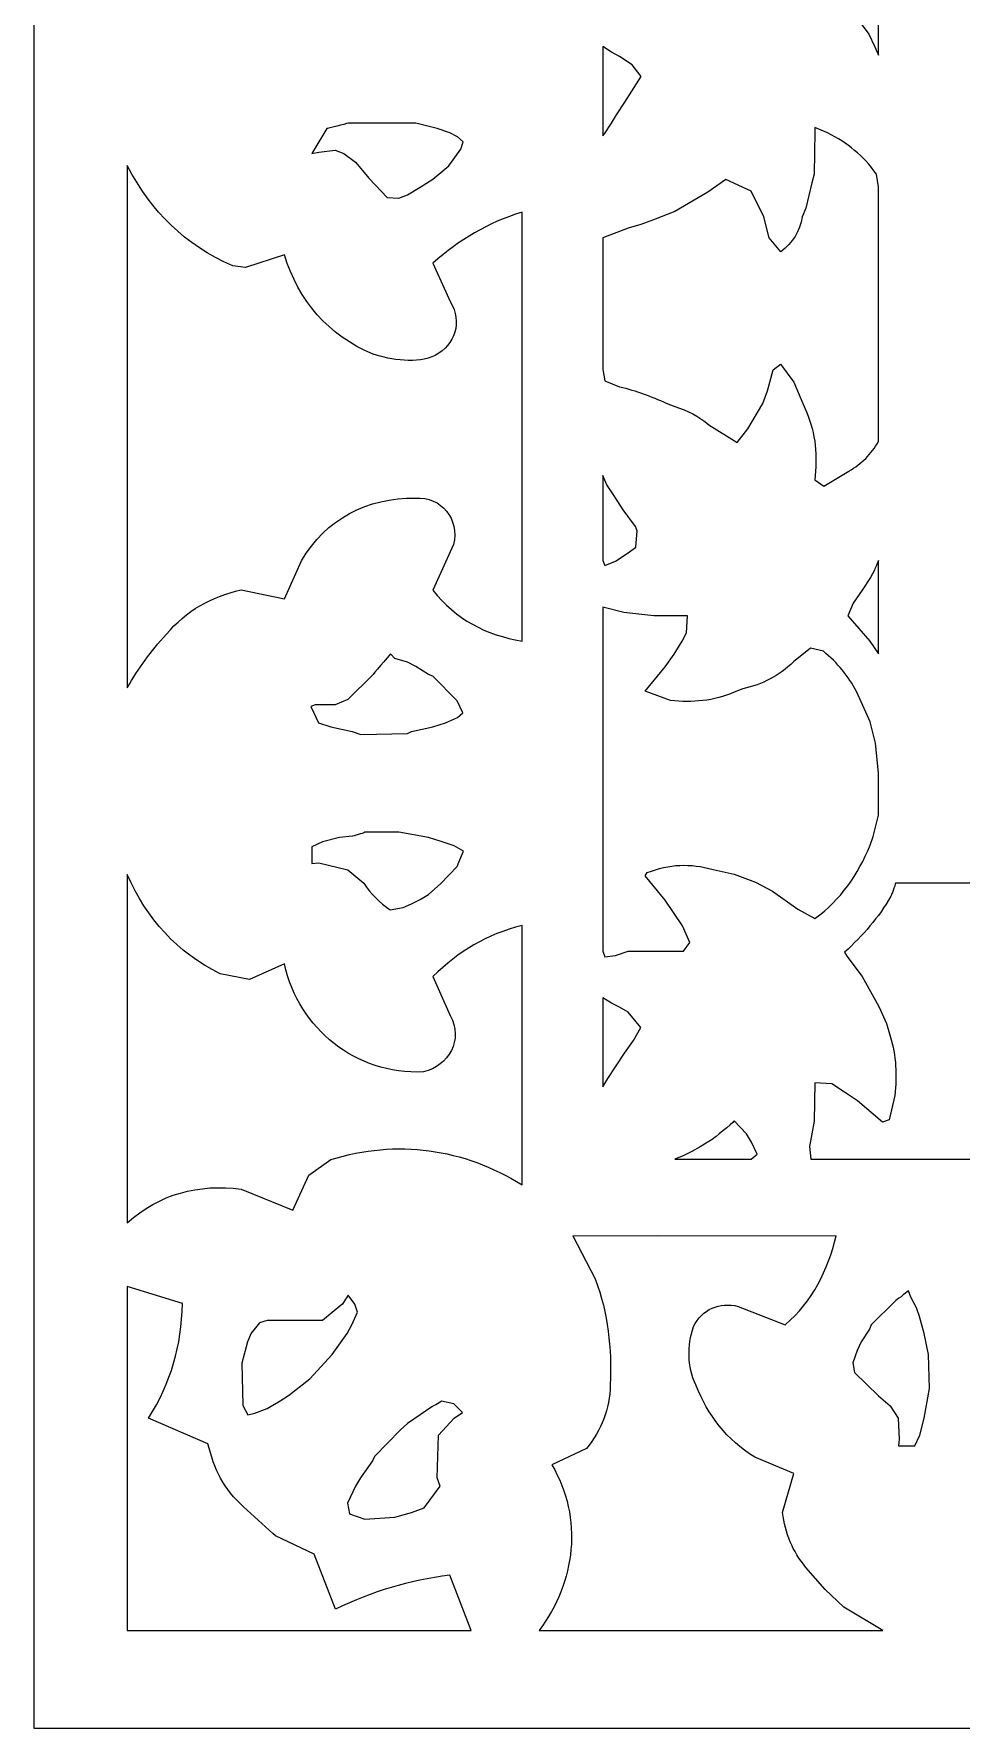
# Model space of a CAD drawing. Header units: centimetres. Extents: x -13.8 to 13.8, y -13.7 to 13.7.
# Drawn here: x -13.763 to -11.254, y 0.85 to 5.434 of the extents above; entities that cross this region are included whole.
import ezdxf

# ---------------------------------------------------------------- set-up
doc = ezdxf.new("R2010")
doc.units = ezdxf.units.CM
doc.header["$MEASUREMENT"] = 0
doc.layers.add('Layer 1', color=7, linetype='Continuous')

msp = doc.modelspace()

# ---------------------------------------------------------------- linework, layer by layer
at = {"layer": 'Layer 1', "lineweight": 0}
msp.add_lwpolyline([(-13.76315, 0.85022), (-0.94195, 0.85022), (-0.94195, 13.67104), (-13.76315, 13.67104), (-13.76315, 0.85022)], close=True, dxfattribs=at)
at = {"layer": 'Layer 1', "color": 7, "lineweight": 0}
for points, knots in [([(-11.47696, 5.62927), (-11.47696, 5.62927), (-11.47696, 5.37649), (-11.47696, 5.37649), (-11.47696, 5.37649), (-11.47696, 5.37649), (-11.48762, 5.40107), (-11.48762, 5.40107), (-11.48762, 5.40107), (-11.48762, 5.40107), (-11.50381, 5.43383), (-11.50381, 5.43383), (-11.50381, 5.43383), (-11.50381, 5.43383), (-11.53734, 5.47955), (-11.53734, 5.47955), (-11.53734, 5.47955), (-11.53734, 5.47955), (-11.56039, 5.51403), (-11.56039, 5.51403), (-11.56039, 5.51403), (-11.56039, 5.51403), (-11.54496, 5.54851), (-11.54496, 5.54851), (-11.54496, 5.54851), (-11.54496, 5.54851), (-11.48286, 5.61365), (-11.48286, 5.61365), (-11.48286, 5.61365), (-11.48286, 5.61366), (-11.48022, 5.62298), (-11.47696, 5.62927)], [0, 0, 0, 0, 0.1111111, 0.1111111, 0.1111111, 0.1111111, 0.2222222, 0.2222222, 0.2222222, 0.2222222, 0.3333333, 0.3333333, 0.3333333, 0.3333333, 0.4444444, 0.4444444, 0.4444444, 0.4444444, 0.5555556, 0.5555556, 0.5555556, 0.5555556, 0.6666667, 0.6666667, 0.6666667, 0.6666667, 0.7777778, 0.7777778, 0.7777778, 0.7777778, 1, 1, 1, 1]), ([(-12.22354, 5.39972), (-12.22354, 5.39972), (-12.19973, 5.38485), (-12.19973, 5.38485), (-12.19973, 5.38485), (-12.19973, 5.38485), (-12.178, 5.37345), (-12.178, 5.37345), (-12.178, 5.37345), (-12.178, 5.37345), (-12.14353, 5.35038), (-12.14353, 5.35038), (-12.14353, 5.35038), (-12.14353, 5.35038), (-12.11953, 5.31857), (-12.11953, 5.31857), (-12.11953, 5.31857), (-12.11953, 5.31857), (-12.16353, 5.24981), (-12.16353, 5.24981), (-12.16353, 5.24981), (-12.16353, 5.24981), (-12.18639, 5.21533), (-12.18639, 5.21533), (-12.18639, 5.21533), (-12.18639, 5.21533), (-12.19973, 5.19245), (-12.19973, 5.19245), (-12.19973, 5.19245), (-12.19973, 5.19245), (-12.21915, 5.1635), (-12.21915, 5.1635), (-12.21915, 5.1635), (-12.21915, 5.1635), (-12.22354, 5.15837), (-12.22354, 5.15837), (-12.22354, 5.15837), (-12.22354, 5.15837), (-12.22354, 5.39972), (-12.22354, 5.39972)], [0, 0, 0, 0, 0.0909091, 0.0909091, 0.0909091, 0.0909091, 0.1818182, 0.1818182, 0.1818182, 0.1818182, 0.2727273, 0.2727273, 0.2727273, 0.2727273, 0.3636364, 0.3636364, 0.3636364, 0.3636364, 0.4545455, 0.4545455, 0.4545455, 0.4545455, 0.5454545, 0.5454545, 0.5454545, 0.5454545, 0.6363636, 0.6363636, 0.6363636, 0.6363636, 0.7272727, 0.7272727, 0.7272727, 0.7272727, 0.8181818, 0.8181818, 0.8181818, 0.8181818, 1, 1, 1, 1]), ([(-12.91278, 5.19284), (-12.91278, 5.19284), (-12.72913, 5.19284), (-12.72913, 5.19284), (-12.72913, 5.19284), (-12.72913, 5.19284), (-12.67198, 5.17797), (-12.67198, 5.17797), (-12.67198, 5.17797), (-12.67198, 5.17797), (-12.6375, 5.16673), (-12.6375, 5.16673), (-12.6375, 5.16673), (-12.6375, 5.16673), (-12.61654, 5.15607), (-12.61654, 5.15607), (-12.61654, 5.15607), (-12.61654, 5.15607), (-12.60093, 5.14255), (-12.60093, 5.14255), (-12.60093, 5.14255), (-12.60093, 5.14255), (-12.6076, 5.12255), (-12.6076, 5.12255), (-12.6076, 5.12255), (-12.6076, 5.12255), (-12.64017, 5.07739), (-12.64017, 5.07739), (-12.64017, 5.07739), (-12.64017, 5.07739), (-12.6834, 5.04119), (-12.6834, 5.04119), (-12.6834, 5.04119), (-12.6834, 5.04119), (-12.71769, 5.0191), (-12.71769, 5.0191), (-12.71769, 5.0191), (-12.71769, 5.0191), (-12.75217, 4.9991), (-12.75217, 4.9991), (-12.75217, 4.9991), (-12.75217, 4.9991), (-12.7754, 4.98957), (-12.7754, 4.98957), (-12.7754, 4.98957), (-12.7754, 4.98957), (-12.80665, 4.99166), (-12.80665, 4.99166), (-12.80665, 4.99166), (-12.80665, 4.99166), (-12.8556, 5.04291), (-12.8556, 5.04291), (-12.8556, 5.04291), (-12.8556, 5.04291), (-12.89312, 5.0871), (-12.89312, 5.0871), (-12.89312, 5.0871), (-12.89312, 5.0871), (-12.92455, 5.11015), (-12.92455, 5.11015), (-12.92455, 5.11015), (-12.92455, 5.11015), (-12.9476, 5.11986), (-12.9476, 5.11986), (-12.9476, 5.11986), (-12.9476, 5.11986), (-12.99237, 5.11396), (-12.99237, 5.11396), (-12.99237, 5.11396), (-12.99237, 5.11396), (-13.01065, 5.11015), (-13.01065, 5.11015), (-13.01065, 5.11015), (-13.01065, 5.11015), (-12.97064, 5.17796), (-12.97064, 5.17796), (-12.97064, 5.17796), (-12.97067, 5.17797), (-12.91773, 5.1898), (-12.91278, 5.19284)], [0, 0, 0, 0, 0.047619, 0.047619, 0.047619, 0.047619, 0.0952381, 0.0952381, 0.0952381, 0.0952381, 0.1428571, 0.1428571, 0.1428571, 0.1428571, 0.1904762, 0.1904762, 0.1904762, 0.1904762, 0.2380952, 0.2380952, 0.2380952, 0.2380952, 0.2857143, 0.2857143, 0.2857143, 0.2857143, 0.3333333, 0.3333333, 0.3333333, 0.3333333, 0.3809524, 0.3809524, 0.3809524, 0.3809524, 0.4285714, 0.4285714, 0.4285714, 0.4285714, 0.4761905, 0.4761905, 0.4761905, 0.4761905, 0.5238095, 0.5238095, 0.5238095, 0.5238095, 0.5714286, 0.5714286, 0.5714286, 0.5714286, 0.6190476, 0.6190476, 0.6190476, 0.6190476, 0.6666667, 0.6666667, 0.6666667, 0.6666667, 0.7142857, 0.7142857, 0.7142857, 0.7142857, 0.7619048, 0.7619048, 0.7619048, 0.7619048, 0.8095238, 0.8095238, 0.8095238, 0.8095238, 0.8571429, 0.8571429, 0.8571429, 0.8571429, 0.9047619, 0.9047619, 0.9047619, 0.9047619, 1, 1, 1, 1]), ([(-11.64937, 5.18123), (-11.64937, 5.18123), (-11.61489, 5.16676), (-11.61489, 5.16676), (-11.61489, 5.16676), (-11.56078, 5.13895), (-11.51813, 5.10485), (-11.48286, 5.05474), (-11.48286, 5.05474), (-11.48286, 5.05474), (-11.47696, 5.02064), (-11.47696, 5.02064), (-11.47696, 5.02064), (-11.47696, 5.02064), (-11.47696, 4.33122), (-11.47696, 4.33122), (-11.47696, 4.33122), (-11.49754, 4.29656), (-11.52231, 4.27063), (-11.55755, 4.2514), (-11.55755, 4.2514), (-11.55755, 4.2514), (-11.62557, 4.21026), (-11.62557, 4.21026), (-11.62557, 4.21026), (-11.62557, 4.21026), (-11.64938, 4.2278), (-11.64938, 4.2278), (-11.64938, 4.2278), (-11.6429, 4.29048), (-11.64594, 4.35258), (-11.67243, 4.41126), (-11.67243, 4.41126), (-11.67243, 4.41126), (-11.68214, 4.43431), (-11.68214, 4.43431), (-11.68214, 4.43431), (-11.68214, 4.43431), (-11.70595, 4.49146), (-11.70595, 4.49146), (-11.70595, 4.49146), (-11.70595, 4.49146), (-11.74215, 4.54041), (-11.74215, 4.54041), (-11.74215, 4.54041), (-11.74215, 4.54041), (-11.76234, 4.52498), (-11.76234, 4.52498), (-11.76234, 4.52498), (-11.76234, 4.52498), (-11.77758, 4.46878), (-11.77758, 4.46878), (-11.77758, 4.46878), (-11.77758, 4.46878), (-11.79033, 4.4343), (-11.79033, 4.4343), (-11.79033, 4.4343), (-11.79033, 4.4343), (-11.83129, 4.36535), (-11.83129, 4.36535), (-11.83129, 4.36535), (-11.83129, 4.36535), (-11.85928, 4.32878), (-11.85928, 4.32878), (-11.85928, 4.32878), (-11.85928, 4.32878), (-11.9368, 4.37678), (-11.9368, 4.37678), (-11.9368, 4.37678), (-11.965, 4.39983), (-11.99318, 4.41602), (-12.02843, 4.42573), (-12.02843, 4.42573), (-12.02843, 4.42573), (-12.05148, 4.43526), (-12.05148, 4.43526), (-12.05148, 4.43526), (-12.09453, 4.45354), (-12.13244, 4.46878), (-12.17798, 4.47963), (-12.17798, 4.47963), (-12.17798, 4.47963), (-12.21799, 4.49524), (-12.21799, 4.49524), (-12.21799, 4.49524), (-12.21799, 4.49524), (-12.22352, 4.5263), (-12.22352, 4.5263), (-12.22352, 4.5263), (-12.22352, 4.5263), (-12.22352, 4.88272), (-12.22352, 4.88272), (-12.22352, 4.88272), (-12.22352, 4.88272), (-12.15494, 4.90825), (-12.15494, 4.90825), (-12.15494, 4.90825), (-12.15494, 4.90825), (-12.12046, 4.91854), (-12.12046, 4.91854), (-12.12046, 4.91854), (-12.12046, 4.91854), (-12.08598, 4.93129), (-12.08598, 4.93129), (-12.08598, 4.93129), (-12.08598, 4.93129), (-12.02843, 4.95396), (-12.02843, 4.95396), (-12.02843, 4.95396), (-12.02843, 4.95396), (-11.93948, 5.00577), (-11.93948, 5.00577), (-11.93948, 5.00577), (-11.93948, 5.00577), (-11.89053, 5.04025), (-11.89053, 5.04025), (-11.89053, 5.04025), (-11.89053, 5.04025), (-11.82176, 5.00842), (-11.82176, 5.00842), (-11.82176, 5.00842), (-11.82176, 5.00842), (-11.78728, 4.93947), (-11.78728, 4.93947), (-11.78728, 4.93947), (-11.78728, 4.93947), (-11.77281, 4.88232), (-11.77281, 4.88232), (-11.77281, 4.88232), (-11.77281, 4.88232), (-11.74138, 4.84478), (-11.74138, 4.84478), (-11.74138, 4.84478), (-11.70881, 4.86899), (-11.69053, 4.89944), (-11.68365, 4.93966), (-11.68365, 4.93966), (-11.68365, 4.93966), (-11.67412, 4.96271), (-11.67412, 4.96271), (-11.67412, 4.96271), (-11.67412, 4.96271), (-11.65793, 5.03148), (-11.65793, 5.03148), (-11.65793, 5.03148), (-11.65793, 5.03148), (-11.65145, 5.05471), (-11.65145, 5.05471), (-11.65145, 5.05471), (-11.65145, 5.05471), (-11.64936, 5.16978), (-11.64936, 5.16978), (-11.64936, 5.16978), (-11.64936, 5.16978), (-11.64937, 5.18123), (-11.64937, 5.18123)], [0, 0, 0, 0, 0.025, 0.025, 0.025, 0.025, 0.05, 0.05, 0.05, 0.05, 0.075, 0.075, 0.075, 0.075, 0.1, 0.1, 0.1, 0.1, 0.125, 0.125, 0.125, 0.125, 0.15, 0.15, 0.15, 0.15, 0.175, 0.175, 0.175, 0.175, 0.2, 0.2, 0.2, 0.2, 0.225, 0.225, 0.225, 0.225, 0.25, 0.25, 0.25, 0.25, 0.275, 0.275, 0.275, 0.275, 0.3, 0.3, 0.3, 0.3, 0.325, 0.325, 0.325, 0.325, 0.35, 0.35, 0.35, 0.35, 0.375, 0.375, 0.375, 0.375, 0.4, 0.4, 0.4, 0.4, 0.425, 0.425, 0.425, 0.425, 0.45, 0.45, 0.45, 0.45, 0.475, 0.475, 0.475, 0.475, 0.5, 0.5, 0.5, 0.5, 0.525, 0.525, 0.525, 0.525, 0.55, 0.55, 0.55, 0.55, 0.575, 0.575, 0.575, 0.575, 0.6, 0.6, 0.6, 0.6, 0.625, 0.625, 0.625, 0.625, 0.65, 0.65, 0.65, 0.65, 0.675, 0.675, 0.675, 0.675, 0.7, 0.7, 0.7, 0.7, 0.725, 0.725, 0.725, 0.725, 0.75, 0.75, 0.75, 0.75, 0.775, 0.775, 0.775, 0.775, 0.8, 0.8, 0.8, 0.8, 0.825, 0.825, 0.825, 0.825, 0.85, 0.85, 0.85, 0.85, 0.875, 0.875, 0.875, 0.875, 0.9, 0.9, 0.9, 0.9, 0.925, 0.925, 0.925, 0.925, 0.95, 0.95, 0.95, 0.95, 1, 1, 1, 1]), ([(-13.51055, 5.07778), (-13.44501, 4.95358), (-13.35471, 4.86289), (-13.22499, 4.80669), (-13.22499, 4.80669), (-13.22499, 4.80669), (-13.1907, 4.80174), (-13.1907, 4.80174), (-13.1907, 4.80174), (-13.1907, 4.80174), (-13.08516, 4.83643), (-13.08516, 4.83643), (-13.08516, 4.83643), (-13.04611, 4.71165), (-12.96705, 4.61831), (-12.84513, 4.56782), (-12.84513, 4.56782), (-12.79523, 4.55239), (-12.72665, 4.53943), (-12.67672, 4.56441), (-12.67672, 4.56441), (-12.62357, 4.59243), (-12.60301, 4.65585), (-12.63537, 4.70842), (-12.63537, 4.70842), (-12.63537, 4.70842), (-12.68337, 4.81375), (-12.68337, 4.81375), (-12.68337, 4.81375), (-12.61021, 4.87794), (-12.53573, 4.9231), (-12.44202, 4.95168), (-12.44202, 4.95168), (-12.44202, 4.95168), (-12.44202, 3.79116), (-12.44202, 3.79116), (-12.44202, 3.79116), (-12.53955, 3.80791), (-12.62146, 3.85003), (-12.68319, 3.92906), (-12.68319, 3.92906), (-12.68319, 3.92906), (-12.62718, 4.0531), (-12.62718, 4.0531), (-12.62718, 4.0531), (-12.61117, 4.12091), (-12.65975, 4.18301), (-12.73082, 4.17825), (-12.73082, 4.17825), (-12.85978, 4.17957), (-12.97389, 4.12224), (-13.03848, 4.00833), (-13.03848, 4.00833), (-13.03848, 4.00833), (-13.08515, 3.90602), (-13.08515, 3.90602), (-13.08515, 3.90602), (-13.08515, 3.90602), (-13.20194, 3.93041), (-13.20194, 3.93041), (-13.20194, 3.93041), (-13.28367, 3.91059), (-13.35053, 3.87421), (-13.40501, 3.80944), (-13.40501, 3.80944), (-13.44673, 3.76335), (-13.47968, 3.71858), (-13.51037, 3.66485), (-13.51037, 3.66485), (-13.51037, 3.66485), (-13.51055, 5.07778), (-13.51055, 5.07778)], [0, 0, 0, 0, 0.0526316, 0.0526316, 0.0526316, 0.0526316, 0.1052632, 0.1052632, 0.1052632, 0.1052632, 0.1578947, 0.1578947, 0.1578947, 0.1578947, 0.2105263, 0.2105263, 0.2105263, 0.2105263, 0.2631579, 0.2631579, 0.2631579, 0.2631579, 0.3157895, 0.3157895, 0.3157895, 0.3157895, 0.3684211, 0.3684211, 0.3684211, 0.3684211, 0.4210526, 0.4210526, 0.4210526, 0.4210526, 0.4736842, 0.4736842, 0.4736842, 0.4736842, 0.5263158, 0.5263158, 0.5263158, 0.5263158, 0.5789474, 0.5789474, 0.5789474, 0.5789474, 0.6315789, 0.6315789, 0.6315789, 0.6315789, 0.6842105, 0.6842105, 0.6842105, 0.6842105, 0.7368421, 0.7368421, 0.7368421, 0.7368421, 0.7894737, 0.7894737, 0.7894737, 0.7894737, 0.8421053, 0.8421053, 0.8421053, 0.8421053, 0.8947368, 0.8947368, 0.8947368, 0.8947368, 1, 1, 1, 1]), ([(-12.22354, 4.23921), (-12.22354, 4.23921), (-12.21211, 4.21404), (-12.21211, 4.21404), (-12.21211, 4.21404), (-12.21211, 4.21404), (-12.19115, 4.18129), (-12.19115, 4.18129), (-12.19115, 4.18129), (-12.19115, 4.18129), (-12.16848, 4.14681), (-12.16848, 4.14681), (-12.16848, 4.14681), (-12.16848, 4.14681), (-12.13496, 4.10109), (-12.13496, 4.10109), (-12.13496, 4.10109), (-12.13496, 4.10109), (-12.13075, 4.08966), (-12.13075, 4.08966), (-12.13075, 4.08966), (-12.13075, 4.08966), (-12.134, 4.04545), (-12.134, 4.04545), (-12.134, 4.04545), (-12.134, 4.04545), (-12.15496, 4.0304), (-12.15496, 4.0304), (-12.15496, 4.0304), (-12.15496, 4.0304), (-12.18943, 4.00793), (-12.18943, 4.00793), (-12.18943, 4.00793), (-12.18943, 4.00793), (-12.21801, 3.99592), (-12.21801, 3.99592), (-12.21801, 3.99592), (-12.21801, 3.99592), (-12.22354, 4.00926), (-12.22354, 4.00926), (-12.22354, 4.00926), (-12.22354, 4.00926), (-12.22354, 4.23921), (-12.22354, 4.23921)], [0, 0, 0, 0, 0.0833333, 0.0833333, 0.0833333, 0.0833333, 0.1666667, 0.1666667, 0.1666667, 0.1666667, 0.25, 0.25, 0.25, 0.25, 0.3333333, 0.3333333, 0.3333333, 0.3333333, 0.4166667, 0.4166667, 0.4166667, 0.4166667, 0.5, 0.5, 0.5, 0.5, 0.5833333, 0.5833333, 0.5833333, 0.5833333, 0.6666667, 0.6666667, 0.6666667, 0.6666667, 0.75, 0.75, 0.75, 0.75, 0.8333333, 0.8333333, 0.8333333, 0.8333333, 1, 1, 1, 1]), ([(-11.47696, 4.00926), (-11.47696, 4.00926), (-11.47696, 3.75666), (-11.47696, 3.75666), (-11.47696, 3.75666), (-11.47696, 3.75666), (-11.50077, 3.79076), (-11.50077, 3.79076), (-11.50077, 3.79076), (-11.50077, 3.79076), (-11.56041, 3.85971), (-11.56041, 3.85971), (-11.56041, 3.85971), (-11.56041, 3.85971), (-11.54594, 3.89419), (-11.54594, 3.89419), (-11.54594, 3.89419), (-11.54594, 3.89419), (-11.52117, 3.92867), (-11.52117, 3.92867), (-11.52117, 3.92867), (-11.52117, 3.92867), (-11.49908, 3.96315), (-11.49908, 3.96315), (-11.49908, 3.96315), (-11.49908, 3.96315), (-11.48842, 3.98355), (-11.48842, 3.98355), (-11.48842, 3.98355), (-11.48839, 3.98354), (-11.47905, 4.00317), (-11.47696, 4.00926)], [0, 0, 0, 0, 0.1111111, 0.1111111, 0.1111111, 0.1111111, 0.2222222, 0.2222222, 0.2222222, 0.2222222, 0.3333333, 0.3333333, 0.3333333, 0.3333333, 0.4444444, 0.4444444, 0.4444444, 0.4444444, 0.5555556, 0.5555556, 0.5555556, 0.5555556, 0.6666667, 0.6666667, 0.6666667, 0.6666667, 0.7777778, 0.7777778, 0.7777778, 0.7777778, 1, 1, 1, 1]), ([(-12.22354, 3.88316), (-12.22354, 3.88316), (-12.16639, 3.86829), (-12.16639, 3.86829), (-12.16639, 3.86829), (-12.16639, 3.86829), (-12.08561, 3.86009), (-12.08561, 3.86009), (-12.08561, 3.86009), (-12.08561, 3.86009), (-11.99399, 3.86009), (-11.99399, 3.86009), (-11.99399, 3.86009), (-11.99399, 3.86009), (-11.99703, 3.81379), (-11.99703, 3.81379), (-11.99703, 3.81379), (-11.99703, 3.81379), (-12.00846, 3.79074), (-12.00846, 3.79074), (-12.00846, 3.79074), (-12.00846, 3.79074), (-12.03055, 3.75626), (-12.03055, 3.75626), (-12.03055, 3.75626), (-12.03055, 3.75626), (-12.05436, 3.72178), (-12.05436, 3.72178), (-12.05436, 3.72178), (-12.05436, 3.72178), (-12.10884, 3.65606), (-12.10884, 3.65606), (-12.10884, 3.65606), (-12.10884, 3.65606), (-12.03989, 3.63016), (-12.03989, 3.63016), (-12.03989, 3.63016), (-11.98046, 3.62482), (-11.9231, 3.62825), (-11.86767, 3.65339), (-11.86767, 3.65339), (-11.86767, 3.65339), (-11.84481, 3.66252), (-11.84481, 3.66252), (-11.84481, 3.66252), (-11.79033, 3.67435), (-11.74747, 3.69644), (-11.70688, 3.73528), (-11.70688, 3.73528), (-11.70688, 3.73528), (-11.66097, 3.77185), (-11.66097, 3.77185), (-11.66097, 3.77185), (-11.66097, 3.77185), (-11.62649, 3.76386), (-11.62649, 3.76386), (-11.62649, 3.76386), (-11.5882, 3.73187), (-11.55868, 3.69774), (-11.53619, 3.653), (-11.53619, 3.653), (-11.53619, 3.653), (-11.50018, 3.57262), (-11.50018, 3.57262), (-11.50018, 3.57262), (-11.50018, 3.57262), (-11.48571, 3.51507), (-11.48571, 3.51507), (-11.48571, 3.51507), (-11.48571, 3.51507), (-11.47695, 3.43506), (-11.47695, 3.43506), (-11.47695, 3.43506), (-11.47695, 3.43506), (-11.47695, 3.31999), (-11.47695, 3.31999), (-11.47695, 3.31999), (-11.47695, 3.31999), (-11.49142, 3.26247), (-11.49142, 3.26247), (-11.49142, 3.26247), (-11.49142, 3.26247), (-11.50018, 3.2394), (-11.50018, 3.2394), (-11.50018, 3.2394), (-11.53296, 3.1569), (-11.57829, 3.09404), (-11.64917, 3.04051), (-11.64917, 3.04051), (-11.64917, 3.04051), (-11.69547, 3.06623), (-11.69547, 3.06623), (-11.69547, 3.06623), (-11.69547, 3.06623), (-11.76442, 3.11481), (-11.76442, 3.11481), (-11.76442, 3.11481), (-11.76442, 3.11481), (-11.81033, 3.13899), (-11.81033, 3.13899), (-11.81033, 3.13899), (-11.81033, 3.13899), (-11.86785, 3.16071), (-11.86785, 3.16071), (-11.86785, 3.16071), (-11.86785, 3.16071), (-11.925, 3.17346), (-11.925, 3.17346), (-11.925, 3.17346), (-11.9871, 3.19061), (-12.04311, 3.18851), (-12.10312, 3.16489), (-12.10312, 3.16489), (-12.10312, 3.16489), (-12.10884, 3.15613), (-12.10884, 3.15613), (-12.10884, 3.15613), (-12.10884, 3.15613), (-12.05436, 3.09001), (-12.05436, 3.09001), (-12.05436, 3.09001), (-12.05436, 3.09001), (-12.0075, 3.02106), (-12.0075, 3.02106), (-12.0075, 3.02106), (-12.0075, 3.02106), (-11.9875, 2.9759), (-11.9875, 2.9759), (-11.9875, 2.9759), (-11.9875, 2.9759), (-12.00541, 2.95246), (-12.00541, 2.95246), (-12.00541, 2.95246), (-12.00541, 2.95246), (-12.15459, 2.95246), (-12.15459, 2.95246), (-12.15459, 2.95246), (-12.15459, 2.95246), (-12.18946, 2.94047), (-12.18946, 2.94047), (-12.18946, 2.94047), (-12.18946, 2.94047), (-12.21804, 2.93703), (-12.21804, 2.93703), (-12.21804, 2.93703), (-12.21804, 2.93703), (-12.22357, 2.95246), (-12.22357, 2.95246), (-12.22357, 2.95246), (-12.22357, 2.95246), (-12.22356, 3.88316), (-12.22356, 3.88316), (-12.22356, 3.88316), (-12.22356, 3.88316), (-12.22354, 3.88316), (-12.22354, 3.88316)], [0, 0, 0, 0, 0.025, 0.025, 0.025, 0.025, 0.05, 0.05, 0.05, 0.05, 0.075, 0.075, 0.075, 0.075, 0.1, 0.1, 0.1, 0.1, 0.125, 0.125, 0.125, 0.125, 0.15, 0.15, 0.15, 0.15, 0.175, 0.175, 0.175, 0.175, 0.2, 0.2, 0.2, 0.2, 0.225, 0.225, 0.225, 0.225, 0.25, 0.25, 0.25, 0.25, 0.275, 0.275, 0.275, 0.275, 0.3, 0.3, 0.3, 0.3, 0.325, 0.325, 0.325, 0.325, 0.35, 0.35, 0.35, 0.35, 0.375, 0.375, 0.375, 0.375, 0.4, 0.4, 0.4, 0.4, 0.425, 0.425, 0.425, 0.425, 0.45, 0.45, 0.45, 0.45, 0.475, 0.475, 0.475, 0.475, 0.5, 0.5, 0.5, 0.5, 0.525, 0.525, 0.525, 0.525, 0.55, 0.55, 0.55, 0.55, 0.575, 0.575, 0.575, 0.575, 0.6, 0.6, 0.6, 0.6, 0.625, 0.625, 0.625, 0.625, 0.65, 0.65, 0.65, 0.65, 0.675, 0.675, 0.675, 0.675, 0.7, 0.7, 0.7, 0.7, 0.725, 0.725, 0.725, 0.725, 0.75, 0.75, 0.75, 0.75, 0.775, 0.775, 0.775, 0.775, 0.8, 0.8, 0.8, 0.8, 0.825, 0.825, 0.825, 0.825, 0.85, 0.85, 0.85, 0.85, 0.875, 0.875, 0.875, 0.875, 0.9, 0.9, 0.9, 0.9, 0.925, 0.925, 0.925, 0.925, 0.95, 0.95, 0.95, 0.95, 1, 1, 1, 1]), ([(-12.79808, 3.75666), (-12.79808, 3.75666), (-12.78665, 3.74391), (-12.78665, 3.74391), (-12.78665, 3.74391), (-12.78665, 3.74391), (-12.75217, 3.73438), (-12.75217, 3.73438), (-12.75217, 3.73438), (-12.75217, 3.73438), (-12.7295, 3.72295), (-12.7295, 3.72295), (-12.7295, 3.72295), (-12.7295, 3.72295), (-12.69502, 3.70086), (-12.69502, 3.70086), (-12.69502, 3.70086), (-12.69502, 3.70086), (-12.6834, 3.6961), (-12.6834, 3.6961), (-12.6834, 3.6961), (-12.6834, 3.6961), (-12.61749, 3.6298), (-12.61749, 3.6298), (-12.61749, 3.6298), (-12.61749, 3.6298), (-12.60206, 3.59741), (-12.60206, 3.59741), (-12.60206, 3.59741), (-12.60206, 3.59741), (-12.61653, 3.58447), (-12.61653, 3.58447), (-12.61653, 3.58447), (-12.61653, 3.58447), (-12.64892, 3.57055), (-12.64892, 3.57055), (-12.64892, 3.57055), (-12.64892, 3.57055), (-12.6834, 3.55912), (-12.6834, 3.55912), (-12.6834, 3.55912), (-12.6834, 3.55912), (-12.74095, 3.54674), (-12.74095, 3.54674), (-12.74095, 3.54674), (-12.74095, 3.54674), (-12.75219, 3.54102), (-12.75219, 3.54102), (-12.75219, 3.54102), (-12.75219, 3.54102), (-12.87848, 3.53853), (-12.87848, 3.53853), (-12.87848, 3.53853), (-12.87848, 3.53853), (-12.90192, 3.54673), (-12.90192, 3.54673), (-12.90192, 3.54673), (-12.90192, 3.54673), (-12.95907, 3.55911), (-12.95907, 3.55911), (-12.95907, 3.55911), (-12.95907, 3.55911), (-12.99241, 3.57054), (-12.99241, 3.57054), (-12.99241, 3.57054), (-12.99241, 3.57054), (-13.01355, 3.61398), (-13.01355, 3.61398), (-13.01355, 3.61398), (-13.01355, 3.61398), (-13.00212, 3.61874), (-13.00212, 3.61874), (-13.00212, 3.61874), (-13.00212, 3.61874), (-12.94728, 3.61876), (-12.94728, 3.61876), (-12.94728, 3.61876), (-12.94728, 3.61876), (-12.91318, 3.63363), (-12.91318, 3.63363), (-12.91318, 3.63363), (-12.91318, 3.63363), (-12.84706, 3.69877), (-12.84706, 3.69877), (-12.84706, 3.69877), (-12.84703, 3.69874), (-12.80398, 3.75018), (-12.79808, 3.75666)], [0, 0, 0, 0, 0.0434783, 0.0434783, 0.0434783, 0.0434783, 0.0869565, 0.0869565, 0.0869565, 0.0869565, 0.1304348, 0.1304348, 0.1304348, 0.1304348, 0.173913, 0.173913, 0.173913, 0.173913, 0.2173913, 0.2173913, 0.2173913, 0.2173913, 0.2608696, 0.2608696, 0.2608696, 0.2608696, 0.3043478, 0.3043478, 0.3043478, 0.3043478, 0.3478261, 0.3478261, 0.3478261, 0.3478261, 0.3913043, 0.3913043, 0.3913043, 0.3913043, 0.4347826, 0.4347826, 0.4347826, 0.4347826, 0.4782609, 0.4782609, 0.4782609, 0.4782609, 0.5217391, 0.5217391, 0.5217391, 0.5217391, 0.5652174, 0.5652174, 0.5652174, 0.5652174, 0.6086957, 0.6086957, 0.6086957, 0.6086957, 0.6521739, 0.6521739, 0.6521739, 0.6521739, 0.6956522, 0.6956522, 0.6956522, 0.6956522, 0.7391304, 0.7391304, 0.7391304, 0.7391304, 0.7826087, 0.7826087, 0.7826087, 0.7826087, 0.826087, 0.826087, 0.826087, 0.826087, 0.8695652, 0.8695652, 0.8695652, 0.8695652, 0.9130435, 0.9130435, 0.9130435, 0.9130435, 1, 1, 1, 1]), ([(-12.86706, 3.27411), (-12.86706, 3.27411), (-12.77504, 3.27411), (-12.77504, 3.27411), (-12.77504, 3.27411), (-12.77504, 3.27411), (-12.69503, 3.25964), (-12.69503, 3.25964), (-12.69503, 3.25964), (-12.69503, 3.25964), (-12.66055, 3.24898), (-12.66055, 3.24898), (-12.66055, 3.24898), (-12.66055, 3.24898), (-12.62607, 3.23755), (-12.62607, 3.23755), (-12.62607, 3.23755), (-12.62607, 3.23755), (-12.60035, 3.22308), (-12.60035, 3.22308), (-12.60035, 3.22308), (-12.60035, 3.22308), (-12.61271, 3.19355), (-12.61271, 3.19355), (-12.61271, 3.19355), (-12.61271, 3.19355), (-12.61747, 3.18175), (-12.61747, 3.18175), (-12.61747, 3.18175), (-12.61747, 3.18175), (-12.66129, 3.13545), (-12.66129, 3.13545), (-12.66129, 3.13545), (-12.66129, 3.13545), (-12.695, 3.10574), (-12.695, 3.10574), (-12.695, 3.10574), (-12.695, 3.10574), (-12.71767, 3.09185), (-12.71767, 3.09185), (-12.71767, 3.09185), (-12.71767, 3.09185), (-12.7409, 3.08042), (-12.7409, 3.08042), (-12.7409, 3.08042), (-12.7409, 3.08042), (-12.76395, 3.07013), (-12.76395, 3.07013), (-12.76395, 3.07013), (-12.76395, 3.07013), (-12.79843, 3.06423), (-12.79843, 3.06423), (-12.79843, 3.06423), (-12.82777, 3.08423), (-12.85082, 3.10595), (-12.87005, 3.13604), (-12.87005, 3.13604), (-12.87005, 3.13604), (-12.9131, 3.17263), (-12.9131, 3.17263), (-12.9131, 3.17263), (-12.9131, 3.17263), (-12.99234, 3.19149), (-12.99234, 3.19149), (-12.99234, 3.19149), (-12.99234, 3.19149), (-13.01062, 3.18937), (-13.01062, 3.18937), (-13.01062, 3.18937), (-13.01062, 3.18937), (-13.01062, 3.2349), (-13.01062, 3.2349), (-13.01062, 3.2349), (-13.01062, 3.2349), (-12.98204, 3.24805), (-12.98204, 3.24805), (-12.98204, 3.24805), (-12.98204, 3.24805), (-12.93613, 3.25967), (-12.93613, 3.25967), (-12.93613, 3.25967), (-12.93613, 3.25967), (-12.9007, 3.26348), (-12.9007, 3.26348), (-12.9007, 3.26348), (-12.90077, 3.26345), (-12.87179, 3.27107), (-12.86706, 3.27411)], [0, 0, 0, 0, 0.0434783, 0.0434783, 0.0434783, 0.0434783, 0.0869565, 0.0869565, 0.0869565, 0.0869565, 0.1304348, 0.1304348, 0.1304348, 0.1304348, 0.173913, 0.173913, 0.173913, 0.173913, 0.2173913, 0.2173913, 0.2173913, 0.2173913, 0.2608696, 0.2608696, 0.2608696, 0.2608696, 0.3043478, 0.3043478, 0.3043478, 0.3043478, 0.3478261, 0.3478261, 0.3478261, 0.3478261, 0.3913043, 0.3913043, 0.3913043, 0.3913043, 0.4347826, 0.4347826, 0.4347826, 0.4347826, 0.4782609, 0.4782609, 0.4782609, 0.4782609, 0.5217391, 0.5217391, 0.5217391, 0.5217391, 0.5652174, 0.5652174, 0.5652174, 0.5652174, 0.6086957, 0.6086957, 0.6086957, 0.6086957, 0.6521739, 0.6521739, 0.6521739, 0.6521739, 0.6956522, 0.6956522, 0.6956522, 0.6956522, 0.7391304, 0.7391304, 0.7391304, 0.7391304, 0.7826087, 0.7826087, 0.7826087, 0.7826087, 0.826087, 0.826087, 0.826087, 0.826087, 0.8695652, 0.8695652, 0.8695652, 0.8695652, 0.9130435, 0.9130435, 0.9130435, 0.9130435, 1, 1, 1, 1]), ([(-13.51055, 3.15944), (-13.45663, 3.03884), (-13.37757, 2.95084), (-13.25909, 2.89102), (-13.25909, 2.89102), (-13.25909, 2.89102), (-13.17966, 2.87615), (-13.17966, 2.87615), (-13.17966, 2.87615), (-13.17966, 2.87615), (-13.08518, 2.91806), (-13.08518, 2.91806), (-13.08518, 2.91806), (-13.0448, 2.73994), (-12.89277, 2.6186), (-12.70876, 2.62564), (-12.70876, 2.62564), (-12.63981, 2.6422), (-12.60036, 2.71271), (-12.63637, 2.77823), (-12.63637, 2.77823), (-12.63637, 2.77823), (-12.68341, 2.88359), (-12.68341, 2.88359), (-12.68341, 2.88359), (-12.61292, 2.95254), (-12.53844, 2.99789), (-12.44206, 3.0217), (-12.44206, 3.0217), (-12.44206, 3.0217), (-12.44206, 2.32047), (-12.44206, 2.32047), (-12.44206, 2.32047), (-12.60055, 2.41876), (-12.78078, 2.44408), (-12.95927, 2.38847), (-12.95927, 2.38847), (-12.95927, 2.38847), (-13.01909, 2.34675), (-13.01909, 2.34675), (-13.01909, 2.34675), (-13.01909, 2.34675), (-13.06253, 2.2515), (-13.06253, 2.2515), (-13.06253, 2.2515), (-13.06253, 2.2515), (-13.20197, 2.30884), (-13.20197, 2.30884), (-13.20197, 2.30884), (-13.31722, 2.32313), (-13.42314, 2.29588), (-13.51039, 2.21721), (-13.51039, 2.21721), (-13.51039, 2.21721), (-13.51055, 3.15944), (-13.51055, 3.15944)], [0, 0, 0, 0, 0.0666667, 0.0666667, 0.0666667, 0.0666667, 0.1333333, 0.1333333, 0.1333333, 0.1333333, 0.2, 0.2, 0.2, 0.2, 0.2666667, 0.2666667, 0.2666667, 0.2666667, 0.3333333, 0.3333333, 0.3333333, 0.3333333, 0.4, 0.4, 0.4, 0.4, 0.4666667, 0.4666667, 0.4666667, 0.4666667, 0.5333333, 0.5333333, 0.5333333, 0.5333333, 0.6, 0.6, 0.6, 0.6, 0.6666667, 0.6666667, 0.6666667, 0.6666667, 0.7333333, 0.7333333, 0.7333333, 0.7333333, 0.8, 0.8, 0.8, 0.8, 0.8666667, 0.8666667, 0.8666667, 0.8666667, 1, 1, 1, 1]), ([(-11.43087, 3.1364), (-11.43087, 3.1364), (-11.1093, 3.1364), (-11.1093, 3.1364), (-11.1093, 3.1364), (-11.1093, 3.1364), (-11.05215, 3.12193), (-11.05215, 3.12193), (-11.05215, 3.12193), (-11.05215, 3.12193), (-11.01767, 3.11013), (-11.01767, 3.11013), (-11.01767, 3.11013), (-11.01767, 3.11013), (-10.98319, 3.09127), (-10.98319, 3.09127), (-10.98319, 3.09127), (-10.98319, 3.09127), (-10.95996, 3.07852), (-10.95996, 3.07852), (-10.95996, 3.07852), (-10.95996, 3.07852), (-10.91424, 3.04613), (-10.91424, 3.04613), (-10.91424, 3.04613), (-10.91424, 3.04613), (-10.90281, 3.04116), (-10.90281, 3.04116), (-10.90281, 3.04116), (-10.87156, 3.02383), (-10.85042, 2.99811), (-10.84032, 2.96382), (-10.84032, 2.96382), (-10.84032, 2.96382), (-10.84146, 2.9522), (-10.84146, 2.9522), (-10.84146, 2.9522), (-10.84146, 2.9522), (-10.89975, 2.88343), (-10.89975, 2.88343), (-10.89975, 2.88343), (-10.89975, 2.88343), (-10.91422, 2.8602), (-10.91422, 2.8602), (-10.91422, 2.8602), (-10.91422, 2.8602), (-10.95042, 2.78), (-10.95042, 2.78), (-10.95042, 2.78), (-10.95042, 2.78), (-10.96204, 2.74552), (-10.96204, 2.74552), (-10.96204, 2.74552), (-10.96204, 2.74552), (-10.98109, 2.67657), (-10.98109, 2.67657), (-10.98109, 2.67657), (-10.98109, 2.67657), (-10.98281, 2.55044), (-10.98281, 2.55044), (-10.98281, 2.55044), (-10.98281, 2.55044), (-10.95728, 2.50414), (-10.95728, 2.50414), (-10.95728, 2.50414), (-10.92908, 2.52454), (-10.90375, 2.54491), (-10.87955, 2.57044), (-10.87955, 2.57044), (-10.87955, 2.57044), (-10.85669, 2.58454), (-10.85669, 2.58454), (-10.85669, 2.58454), (-10.85669, 2.58454), (-10.81078, 2.61521), (-10.81078, 2.61521), (-10.81078, 2.61521), (-10.81078, 2.61521), (-10.75916, 2.63236), (-10.75916, 2.63236), (-10.75916, 2.63236), (-10.75916, 2.63236), (-10.75326, 2.6194), (-10.75326, 2.6194), (-10.75326, 2.6194), (-10.75326, 2.6194), (-10.75326, 2.45843), (-10.75326, 2.45843), (-10.75326, 2.45843), (-10.75326, 2.45843), (-10.74088, 2.41329), (-10.74088, 2.41329), (-10.74088, 2.41329), (-10.74088, 2.41329), (-10.75326, 2.38948), (-10.75326, 2.38948), (-10.75326, 2.38948), (-10.75326, 2.38948), (-11.6608, 2.38948), (-11.6608, 2.38948), (-11.6608, 2.38948), (-11.6608, 2.38948), (-11.66384, 2.42358), (-11.66384, 2.42358), (-11.66384, 2.42358), (-11.66384, 2.42358), (-11.65146, 2.49253), (-11.65146, 2.49253), (-11.65146, 2.49253), (-11.65146, 2.49253), (-11.64937, 2.59635), (-11.64937, 2.59635), (-11.64937, 2.59635), (-11.64937, 2.59635), (-11.60346, 2.59312), (-11.60346, 2.59312), (-11.60346, 2.59312), (-11.60346, 2.59312), (-11.56898, 2.57103), (-11.56898, 2.57103), (-11.56898, 2.57103), (-11.56898, 2.57103), (-11.5345, 2.5474), (-11.5345, 2.5474), (-11.5345, 2.5474), (-11.5345, 2.5474), (-11.46629, 2.48967), (-11.46629, 2.48967), (-11.46629, 2.48967), (-11.46629, 2.48967), (-11.44838, 2.49634), (-11.44838, 2.49634), (-11.44838, 2.49634), (-11.44838, 2.49634), (-11.43295, 2.56148), (-11.43295, 2.56148), (-11.43295, 2.56148), (-11.42723, 2.61712), (-11.42877, 2.66835), (-11.44552, 2.72245), (-11.44552, 2.72245), (-11.44552, 2.72245), (-11.456, 2.75693), (-11.456, 2.75693), (-11.456, 2.75693), (-11.456, 2.75693), (-11.476, 2.80265), (-11.476, 2.80265), (-11.476, 2.80265), (-11.476, 2.80265), (-11.52114, 2.88343), (-11.52114, 2.88343), (-11.52114, 2.88343), (-11.52114, 2.88343), (-11.56324, 2.93886), (-11.56324, 2.93886), (-11.56324, 2.93886), (-11.56324, 2.93886), (-11.56896, 2.94952), (-11.56896, 2.94952), (-11.56896, 2.94952), (-11.51924, 2.99561), (-11.47752, 3.0421), (-11.44342, 3.10155), (-11.44342, 3.10155), (-11.44344, 3.10152), (-11.43183, 3.1305), (-11.43087, 3.1364)], [0, 0, 0, 0, 0.0232558, 0.0232558, 0.0232558, 0.0232558, 0.0465116, 0.0465116, 0.0465116, 0.0465116, 0.0697674, 0.0697674, 0.0697674, 0.0697674, 0.0930233, 0.0930233, 0.0930233, 0.0930233, 0.1162791, 0.1162791, 0.1162791, 0.1162791, 0.1395349, 0.1395349, 0.1395349, 0.1395349, 0.1627907, 0.1627907, 0.1627907, 0.1627907, 0.1860465, 0.1860465, 0.1860465, 0.1860465, 0.2093023, 0.2093023, 0.2093023, 0.2093023, 0.2325581, 0.2325581, 0.2325581, 0.2325581, 0.255814, 0.255814, 0.255814, 0.255814, 0.2790698, 0.2790698, 0.2790698, 0.2790698, 0.3023256, 0.3023256, 0.3023256, 0.3023256, 0.3255814, 0.3255814, 0.3255814, 0.3255814, 0.3488372, 0.3488372, 0.3488372, 0.3488372, 0.372093, 0.372093, 0.372093, 0.372093, 0.3953488, 0.3953488, 0.3953488, 0.3953488, 0.4186047, 0.4186047, 0.4186047, 0.4186047, 0.4418605, 0.4418605, 0.4418605, 0.4418605, 0.4651163, 0.4651163, 0.4651163, 0.4651163, 0.4883721, 0.4883721, 0.4883721, 0.4883721, 0.5116279, 0.5116279, 0.5116279, 0.5116279, 0.5348837, 0.5348837, 0.5348837, 0.5348837, 0.5581395, 0.5581395, 0.5581395, 0.5581395, 0.5813953, 0.5813953, 0.5813953, 0.5813953, 0.6046512, 0.6046512, 0.6046512, 0.6046512, 0.627907, 0.627907, 0.627907, 0.627907, 0.6511628, 0.6511628, 0.6511628, 0.6511628, 0.6744186, 0.6744186, 0.6744186, 0.6744186, 0.6976744, 0.6976744, 0.6976744, 0.6976744, 0.7209302, 0.7209302, 0.7209302, 0.7209302, 0.744186, 0.744186, 0.744186, 0.744186, 0.7674419, 0.7674419, 0.7674419, 0.7674419, 0.7906977, 0.7906977, 0.7906977, 0.7906977, 0.8139535, 0.8139535, 0.8139535, 0.8139535, 0.8372093, 0.8372093, 0.8372093, 0.8372093, 0.8604651, 0.8604651, 0.8604651, 0.8604651, 0.8837209, 0.8837209, 0.8837209, 0.8837209, 0.9069767, 0.9069767, 0.9069767, 0.9069767, 0.9302326, 0.9302326, 0.9302326, 0.9302326, 0.9534884, 0.9534884, 0.9534884, 0.9534884, 1, 1, 1, 1]), ([(-12.22354, 2.82607), (-12.22354, 2.82607), (-12.19973, 2.81159), (-12.19973, 2.81159), (-12.19973, 2.81159), (-12.19973, 2.81159), (-12.178, 2.80093), (-12.178, 2.80093), (-12.178, 2.80093), (-12.178, 2.80093), (-12.15496, 2.7876), (-12.15496, 2.7876), (-12.15496, 2.7876), (-12.15496, 2.7876), (-12.12048, 2.74548), (-12.12048, 2.74548), (-12.12048, 2.74548), (-12.12048, 2.74548), (-12.14049, 2.711), (-12.14049, 2.711), (-12.14049, 2.711), (-12.14049, 2.711), (-12.16467, 2.67652), (-12.16467, 2.67652), (-12.16467, 2.67652), (-12.16467, 2.67652), (-12.20944, 2.60757), (-12.20944, 2.60757), (-12.20944, 2.60757), (-12.20944, 2.60757), (-12.22354, 2.5849), (-12.22354, 2.5849), (-12.22354, 2.5849), (-12.22354, 2.5849), (-12.22354, 2.82607), (-12.22354, 2.82607)], [0, 0, 0, 0, 0.1, 0.1, 0.1, 0.1, 0.2, 0.2, 0.2, 0.2, 0.3, 0.3, 0.3, 0.3, 0.4, 0.4, 0.4, 0.4, 0.5, 0.5, 0.5, 0.5, 0.6, 0.6, 0.6, 0.6, 0.7, 0.7, 0.7, 0.7, 0.8, 0.8, 0.8, 0.8, 1, 1, 1, 1]), ([(-11.86749, 2.49288), (-11.86749, 2.49288), (-11.83415, 2.45803), (-11.83415, 2.45803), (-11.83415, 2.45803), (-11.83415, 2.45803), (-11.82063, 2.43536), (-11.82063, 2.43536), (-11.82063, 2.43536), (-11.82063, 2.43536), (-11.80539, 2.40356), (-11.80539, 2.40356), (-11.80539, 2.40356), (-11.80539, 2.40356), (-11.82177, 2.38946), (-11.82177, 2.38946), (-11.82177, 2.38946), (-11.82177, 2.38946), (-12.02846, 2.38945), (-12.02846, 2.38945), (-12.02846, 2.38945), (-12.02846, 2.38945), (-12.00369, 2.39974), (-12.00369, 2.39974), (-12.00369, 2.39974), (-12.00369, 2.39974), (-11.98255, 2.4104), (-11.98255, 2.4104), (-11.98255, 2.4104), (-11.98255, 2.4104), (-11.9595, 2.4226), (-11.9595, 2.4226), (-11.9595, 2.4226), (-11.9595, 2.4226), (-11.92502, 2.4449), (-11.92502, 2.4449), (-11.92502, 2.4449), (-11.92504, 2.44488), (-11.87302, 2.48565), (-11.86749, 2.49288)], [0, 0, 0, 0, 0.0909091, 0.0909091, 0.0909091, 0.0909091, 0.1818182, 0.1818182, 0.1818182, 0.1818182, 0.2727273, 0.2727273, 0.2727273, 0.2727273, 0.3636364, 0.3636364, 0.3636364, 0.3636364, 0.4545455, 0.4545455, 0.4545455, 0.4545455, 0.5454545, 0.5454545, 0.5454545, 0.5454545, 0.6363636, 0.6363636, 0.6363636, 0.6363636, 0.7272727, 0.7272727, 0.7272727, 0.7272727, 0.8181818, 0.8181818, 0.8181818, 0.8181818, 1, 1, 1, 1]), ([(-12.3041, 2.18257), (-12.3041, 2.18257), (-12.07608, 2.18162), (-12.07608, 2.18162), (-12.07608, 2.18162), (-12.07608, 2.18162), (-11.59184, 2.18257), (-11.59184, 2.18257), (-11.59184, 2.18257), (-11.61433, 2.08922), (-11.65508, 2.00464), (-11.72958, 1.94159), (-11.72958, 1.94159), (-11.72958, 1.94159), (-11.85684, 1.99131), (-11.85684, 1.99131), (-11.85684, 1.99131), (-11.90751, 2.00388), (-11.95458, 1.9835), (-11.97799, 1.93665), (-11.97799, 1.93665), (-11.99514, 1.88312), (-11.99495, 1.83074), (-11.9719, 1.77893), (-11.9719, 1.77893), (-11.93819, 1.69569), (-11.88885, 1.63092), (-11.81188, 1.58309), (-11.81188, 1.58309), (-11.81188, 1.58309), (-11.70652, 1.53949), (-11.70652, 1.53949), (-11.70652, 1.53949), (-11.70652, 1.53949), (-11.73681, 1.43376), (-11.73681, 1.43376), (-11.73681, 1.43376), (-11.729, 1.37624), (-11.71054, 1.32994), (-11.67376, 1.28498), (-11.67376, 1.28498), (-11.67376, 1.28498), (-11.62174, 1.22497), (-11.62174, 1.22497), (-11.62174, 1.22497), (-11.62174, 1.22497), (-11.57107, 1.17772), (-11.57107, 1.17772), (-11.57107, 1.17772), (-11.57107, 1.17772), (-11.46534, 1.1143), (-11.46534, 1.1143), (-11.46534, 1.1143), (-11.46534, 1.1143), (-12.39594, 1.11429), (-12.39594, 1.11429), (-12.39594, 1.11429), (-12.29728, 1.24574), (-12.27574, 1.41697), (-12.36128, 1.56234), (-12.36128, 1.56234), (-12.36128, 1.56234), (-12.26793, 1.60634), (-12.26793, 1.60634), (-12.26793, 1.60634), (-12.22602, 1.65796), (-12.20488, 1.71188), (-12.20316, 1.77893), (-12.20316, 1.77893), (-12.19935, 1.87931), (-12.20829, 1.97057), (-12.24375, 2.06563), (-12.24375, 2.06563), (-12.24375, 2.06563), (-12.3041, 2.18257), (-12.3041, 2.18257)], [0, 0, 0, 0, 0.05, 0.05, 0.05, 0.05, 0.1, 0.1, 0.1, 0.1, 0.15, 0.15, 0.15, 0.15, 0.2, 0.2, 0.2, 0.2, 0.25, 0.25, 0.25, 0.25, 0.3, 0.3, 0.3, 0.3, 0.35, 0.35, 0.35, 0.35, 0.4, 0.4, 0.4, 0.4, 0.45, 0.45, 0.45, 0.45, 0.5, 0.5, 0.5, 0.5, 0.55, 0.55, 0.55, 0.55, 0.6, 0.6, 0.6, 0.6, 0.65, 0.65, 0.65, 0.65, 0.7, 0.7, 0.7, 0.7, 0.75, 0.75, 0.75, 0.75, 0.8, 0.8, 0.8, 0.8, 0.85, 0.85, 0.85, 0.85, 0.9, 0.9, 0.9, 0.9, 1, 1, 1, 1]), ([(-13.51055, 2.04483), (-13.51055, 2.04483), (-13.36082, 1.99892), (-13.36082, 1.99892), (-13.36082, 1.99892), (-13.36426, 1.88425), (-13.39111, 1.78593), (-13.45284, 1.68878), (-13.45284, 1.68878), (-13.45284, 1.68878), (-13.29205, 1.61983), (-13.29205, 1.61983), (-13.29205, 1.61983), (-13.27641, 1.55202), (-13.24805, 1.49582), (-13.19566, 1.44896), (-13.19566, 1.44896), (-13.19566, 1.44896), (-13.11679, 1.37657), (-13.11679, 1.37657), (-13.11679, 1.37657), (-13.11679, 1.37657), (-13.10954, 1.37067), (-13.10954, 1.37067), (-13.10954, 1.37067), (-13.10954, 1.37067), (-13.00495, 1.32095), (-13.00495, 1.32095), (-13.00495, 1.32095), (-13.00495, 1.32095), (-12.94724, 1.1718), (-12.94724, 1.1718), (-12.94724, 1.1718), (-12.84532, 1.22019), (-12.74949, 1.25028), (-12.6371, 1.26401), (-12.6371, 1.26401), (-12.6371, 1.26401), (-12.57995, 1.11428), (-12.57995, 1.11428), (-12.57995, 1.11428), (-12.57995, 1.11428), (-13.51055, 1.11429), (-13.51055, 1.11429), (-13.51055, 1.11429), (-13.51055, 1.11429), (-13.51055, 2.04483), (-13.51055, 2.04483)], [0, 0, 0, 0, 0.0769231, 0.0769231, 0.0769231, 0.0769231, 0.1538462, 0.1538462, 0.1538462, 0.1538462, 0.2307692, 0.2307692, 0.2307692, 0.2307692, 0.3076923, 0.3076923, 0.3076923, 0.3076923, 0.3846154, 0.3846154, 0.3846154, 0.3846154, 0.4615385, 0.4615385, 0.4615385, 0.4615385, 0.5384615, 0.5384615, 0.5384615, 0.5384615, 0.6153846, 0.6153846, 0.6153846, 0.6153846, 0.6923077, 0.6923077, 0.6923077, 0.6923077, 0.7692308, 0.7692308, 0.7692308, 0.7692308, 0.8461538, 0.8461538, 0.8461538, 0.8461538, 1, 1, 1, 1]), ([(-12.91278, 2.02197), (-12.91278, 2.02197), (-12.89487, 1.99683), (-12.89487, 1.99683), (-12.89487, 1.99683), (-12.89487, 1.99683), (-12.88744, 1.97548), (-12.88744, 1.97548), (-12.88744, 1.97548), (-12.88744, 1.97548), (-12.90249, 1.941), (-12.90249, 1.941), (-12.90249, 1.941), (-12.90249, 1.941), (-12.91487, 1.91835), (-12.91487, 1.91835), (-12.91487, 1.91835), (-12.91487, 1.91835), (-12.95622, 1.86083), (-12.95622, 1.86083), (-12.95622, 1.86083), (-12.95622, 1.86083), (-13.0166, 1.79492), (-13.0166, 1.79492), (-13.0166, 1.79492), (-13.0166, 1.79492), (-13.07415, 1.74976), (-13.07415, 1.74976), (-13.07415, 1.74976), (-13.07415, 1.74976), (-13.09701, 1.73529), (-13.09701, 1.73529), (-13.09701, 1.73529), (-13.09701, 1.73529), (-13.13149, 1.71529), (-13.13149, 1.71529), (-13.13149, 1.71529), (-13.13149, 1.71529), (-13.16483, 1.70195), (-13.16483, 1.70195), (-13.16483, 1.70195), (-13.16483, 1.70195), (-13.18407, 1.69814), (-13.18407, 1.69814), (-13.18407, 1.69814), (-13.18407, 1.69814), (-13.19759, 1.72291), (-13.19759, 1.72291), (-13.19759, 1.72291), (-13.19759, 1.72291), (-13.20026, 1.83798), (-13.20026, 1.83798), (-13.20026, 1.83798), (-13.20026, 1.83798), (-13.18483, 1.89532), (-13.18483, 1.89532), (-13.18483, 1.89532), (-13.18483, 1.89532), (-13.17549, 1.91839), (-13.17549, 1.91839), (-13.17549, 1.91839), (-13.17549, 1.91839), (-13.15244, 1.94697), (-13.15244, 1.94697), (-13.15244, 1.94697), (-13.15244, 1.94697), (-13.13148, 1.95327), (-13.13148, 1.95327), (-13.13148, 1.95327), (-13.13148, 1.95327), (-12.98175, 1.95326), (-12.98175, 1.95326), (-12.98175, 1.95326), (-12.98175, 1.95326), (-12.92936, 1.99594), (-12.92936, 1.99594), (-12.92936, 1.99594), (-12.92934, 1.99586), (-12.91696, 2.01472), (-12.91278, 2.02197)], [0, 0, 0, 0, 0.047619, 0.047619, 0.047619, 0.047619, 0.0952381, 0.0952381, 0.0952381, 0.0952381, 0.1428571, 0.1428571, 0.1428571, 0.1428571, 0.1904762, 0.1904762, 0.1904762, 0.1904762, 0.2380952, 0.2380952, 0.2380952, 0.2380952, 0.2857143, 0.2857143, 0.2857143, 0.2857143, 0.3333333, 0.3333333, 0.3333333, 0.3333333, 0.3809524, 0.3809524, 0.3809524, 0.3809524, 0.4285714, 0.4285714, 0.4285714, 0.4285714, 0.4761905, 0.4761905, 0.4761905, 0.4761905, 0.5238095, 0.5238095, 0.5238095, 0.5238095, 0.5714286, 0.5714286, 0.5714286, 0.5714286, 0.6190476, 0.6190476, 0.6190476, 0.6190476, 0.6666667, 0.6666667, 0.6666667, 0.6666667, 0.7142857, 0.7142857, 0.7142857, 0.7142857, 0.7619048, 0.7619048, 0.7619048, 0.7619048, 0.8095238, 0.8095238, 0.8095238, 0.8095238, 0.8571429, 0.8571429, 0.8571429, 0.8571429, 0.9047619, 0.9047619, 0.9047619, 0.9047619, 1, 1, 1, 1]), ([(-11.3964, 2.0334), (-11.3964, 2.0334), (-11.38992, 2.01586), (-11.38992, 2.01586), (-11.38992, 2.01586), (-11.38992, 2.01586), (-11.37468, 1.98728), (-11.37468, 1.98728), (-11.37468, 1.98728), (-11.37468, 1.98728), (-11.36611, 1.96405), (-11.36611, 1.96405), (-11.36611, 1.96405), (-11.36611, 1.96405), (-11.35373, 1.91833), (-11.35373, 1.91833), (-11.35373, 1.91833), (-11.35373, 1.91833), (-11.3423, 1.86081), (-11.3423, 1.86081), (-11.3423, 1.86081), (-11.3423, 1.86081), (-11.33926, 1.76897), (-11.33926, 1.76897), (-11.33926, 1.76897), (-11.33926, 1.76897), (-11.35373, 1.6884), (-11.35373, 1.6884), (-11.35373, 1.6884), (-11.35373, 1.6884), (-11.36497, 1.64249), (-11.36497, 1.64249), (-11.36497, 1.64249), (-11.36497, 1.64249), (-11.37849, 1.61391), (-11.37849, 1.61391), (-11.37849, 1.61391), (-11.37849, 1.61391), (-11.42325, 1.61393), (-11.42325, 1.61393), (-11.42325, 1.61393), (-11.42325, 1.61393), (-11.42153, 1.63184), (-11.42153, 1.63184), (-11.42153, 1.63184), (-11.42153, 1.63184), (-11.4242, 1.68843), (-11.4242, 1.68843), (-11.4242, 1.68843), (-11.4242, 1.68843), (-11.44574, 1.72214), (-11.44574, 1.72214), (-11.44574, 1.72214), (-11.44574, 1.72214), (-11.47699, 1.74881), (-11.47699, 1.74881), (-11.47699, 1.74881), (-11.47699, 1.74881), (-11.54213, 1.81223), (-11.54213, 1.81223), (-11.54213, 1.81223), (-11.54213, 1.81223), (-11.54708, 1.83871), (-11.54708, 1.83871), (-11.54708, 1.83871), (-11.54708, 1.83871), (-11.53528, 1.87205), (-11.53528, 1.87205), (-11.53528, 1.87205), (-11.53528, 1.87205), (-11.52385, 1.89528), (-11.52385, 1.89528), (-11.52385, 1.89528), (-11.52385, 1.89528), (-11.50194, 1.92976), (-11.50194, 1.92976), (-11.50194, 1.92976), (-11.50194, 1.92976), (-11.49699, 1.941), (-11.49699, 1.941), (-11.49699, 1.941), (-11.49699, 1.941), (-11.43127, 2.00614), (-11.43127, 2.00614), (-11.43127, 2.00614), (-11.43124, 2.00615), (-11.40248, 2.0275), (-11.3964, 2.0334)], [0, 0, 0, 0, 0.0434783, 0.0434783, 0.0434783, 0.0434783, 0.0869565, 0.0869565, 0.0869565, 0.0869565, 0.1304348, 0.1304348, 0.1304348, 0.1304348, 0.173913, 0.173913, 0.173913, 0.173913, 0.2173913, 0.2173913, 0.2173913, 0.2173913, 0.2608696, 0.2608696, 0.2608696, 0.2608696, 0.3043478, 0.3043478, 0.3043478, 0.3043478, 0.3478261, 0.3478261, 0.3478261, 0.3478261, 0.3913043, 0.3913043, 0.3913043, 0.3913043, 0.4347826, 0.4347826, 0.4347826, 0.4347826, 0.4782609, 0.4782609, 0.4782609, 0.4782609, 0.5217391, 0.5217391, 0.5217391, 0.5217391, 0.5652174, 0.5652174, 0.5652174, 0.5652174, 0.6086957, 0.6086957, 0.6086957, 0.6086957, 0.6521739, 0.6521739, 0.6521739, 0.6521739, 0.6956522, 0.6956522, 0.6956522, 0.6956522, 0.7391304, 0.7391304, 0.7391304, 0.7391304, 0.7826087, 0.7826087, 0.7826087, 0.7826087, 0.826087, 0.826087, 0.826087, 0.826087, 0.8695652, 0.8695652, 0.8695652, 0.8695652, 0.9130435, 0.9130435, 0.9130435, 0.9130435, 1, 1, 1, 1]), ([(-12.66015, 1.7345), (-12.66015, 1.7345), (-12.62681, 1.72765), (-12.62681, 1.72765), (-12.62681, 1.72765), (-12.62681, 1.72765), (-12.603, 1.7046), (-12.603, 1.7046), (-12.603, 1.7046), (-12.603, 1.7046), (-12.62605, 1.68841), (-12.62605, 1.68841), (-12.62605, 1.68841), (-12.62605, 1.68841), (-12.66777, 1.6425), (-12.66777, 1.6425), (-12.66777, 1.6425), (-12.66777, 1.6425), (-12.67158, 1.52783), (-12.67158, 1.52783), (-12.67158, 1.52783), (-12.67158, 1.52783), (-12.66338, 1.50478), (-12.66338, 1.50478), (-12.66338, 1.50478), (-12.66338, 1.50478), (-12.70643, 1.44649), (-12.70643, 1.44649), (-12.70643, 1.44649), (-12.70643, 1.44649), (-12.74091, 1.43374), (-12.74091, 1.43374), (-12.74091, 1.43374), (-12.74091, 1.43374), (-12.78663, 1.42136), (-12.78663, 1.42136), (-12.78663, 1.42136), (-12.78663, 1.42136), (-12.86741, 1.41586), (-12.86741, 1.41586), (-12.86741, 1.41586), (-12.86741, 1.41586), (-12.90932, 1.42996), (-12.90932, 1.42996), (-12.90932, 1.42996), (-12.90932, 1.42996), (-12.9139, 1.45854), (-12.9139, 1.45854), (-12.9139, 1.45854), (-12.9139, 1.45854), (-12.89313, 1.50484), (-12.89313, 1.50484), (-12.89313, 1.50484), (-12.89313, 1.50484), (-12.87942, 1.52751), (-12.87942, 1.52751), (-12.87942, 1.52751), (-12.87942, 1.52751), (-12.84703, 1.57381), (-12.84703, 1.57381), (-12.84703, 1.57381), (-12.84703, 1.57381), (-12.84113, 1.58505), (-12.84113, 1.58505), (-12.84113, 1.58505), (-12.84113, 1.58505), (-12.77083, 1.65763), (-12.77083, 1.65763), (-12.77083, 1.65763), (-12.77083, 1.65763), (-12.75215, 1.6744), (-12.75215, 1.6744), (-12.75215, 1.6744), (-12.75215, 1.6744), (-12.71767, 1.69821), (-12.71767, 1.69821), (-12.71767, 1.69821), (-12.71767, 1.69821), (-12.68642, 1.71917), (-12.68642, 1.71917), (-12.68642, 1.71917), (-12.68645, 1.71908), (-12.66531, 1.73011), (-12.66015, 1.7345)], [0, 0, 0, 0, 0.0454545, 0.0454545, 0.0454545, 0.0454545, 0.0909091, 0.0909091, 0.0909091, 0.0909091, 0.1363636, 0.1363636, 0.1363636, 0.1363636, 0.1818182, 0.1818182, 0.1818182, 0.1818182, 0.2272727, 0.2272727, 0.2272727, 0.2272727, 0.2727273, 0.2727273, 0.2727273, 0.2727273, 0.3181818, 0.3181818, 0.3181818, 0.3181818, 0.3636364, 0.3636364, 0.3636364, 0.3636364, 0.4090909, 0.4090909, 0.4090909, 0.4090909, 0.4545455, 0.4545455, 0.4545455, 0.4545455, 0.5, 0.5, 0.5, 0.5, 0.5454545, 0.5454545, 0.5454545, 0.5454545, 0.5909091, 0.5909091, 0.5909091, 0.5909091, 0.6363636, 0.6363636, 0.6363636, 0.6363636, 0.6818182, 0.6818182, 0.6818182, 0.6818182, 0.7272727, 0.7272727, 0.7272727, 0.7272727, 0.7727273, 0.7727273, 0.7727273, 0.7727273, 0.8181818, 0.8181818, 0.8181818, 0.8181818, 0.8636364, 0.8636364, 0.8636364, 0.8636364, 0.9090909, 0.9090909, 0.9090909, 0.9090909, 1, 1, 1, 1])]:
    msp.add_open_spline(points, degree=3, knots=knots, dxfattribs=at)

doc.saveas('drawing.dxf')
